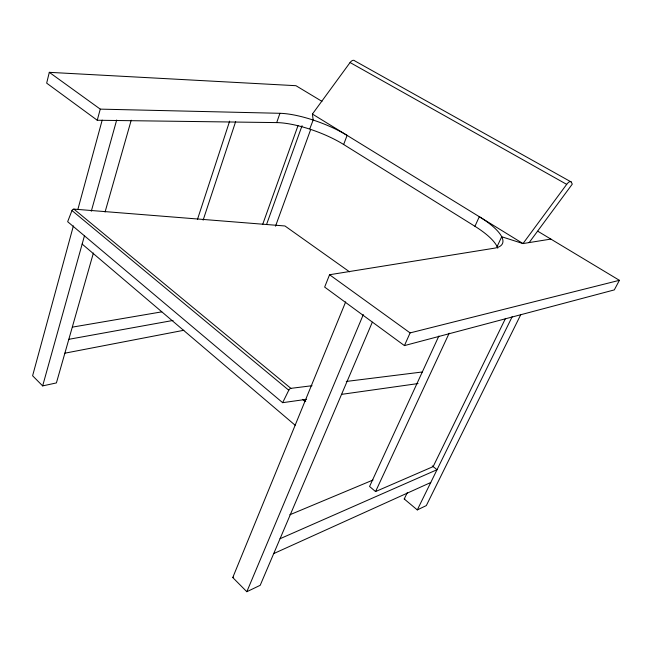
<?xml version="1.0" encoding="UTF-8"?>
<svg xmlns="http://www.w3.org/2000/svg" width="652" height="652" viewBox="0 0 652 652"><rect width="100%" height="100%" fill="white"/><g stroke="black" fill="none" stroke-linecap="round" stroke-linejoin="round"><path stroke-width="0.98" d="M321.974 101.362L295.943 85.697L49.307 72.331L46.667 83.146L97.254 120.253L276.701 122.6A51.891 14.939 20.4 0 1 343.645 144.5L474.941 226.301A57.229 17.873 23.1 0 1 497.778 248.216M97.254 120.253L100.261 109.129L49.307 72.331M73.391 225.894L32.6 375.764L42.657 385.902L56.406 382.92L93.391 253.033M77.922 209.235L102.193 120.098M42.657 385.902L84.548 235.47M91.288 211.248L116.692 120.001M105.07 212.014L131.207 120.212M197.434 219.512L229.643 121.125M203.122 220.156L235.665 121.565M276.701 122.6L279.936 113.301A52.111 14.54 20.4 0 1 347.108 135.396L343.645 144.5M262.74 224.247L298.045 125.526M266.627 224.288L302.063 125.689M275.519 226.179L310.629 129.658M349.553 271.843L284.957 225.975L73.921 209.121A1.736 1.214 -48.5 0 0 71.981 210.539L67.653 221.696L282.65 402.675L306.554 399.301M474.941 226.301L479.301 216.692A57.49 17.408 23 0 1 494.306 248.2L329.562 274.736L324.655 287.084L404.427 345.601L614.298 289.904L619.4 280.319L537.794 231.224M372.308 322.202L260.197 585.309L246.823 591.723L232.764 577.55L345.674 301.868M246.823 591.723L363.319 314.582M404.427 345.601L410.1 332.903L619.4 280.319M438.853 336.057L369.562 486.482L375.552 491.567L433.148 466.604L505.528 318.38M375.552 491.567L449.179 333.188M497.101 246.57L501.706 236.757L523.002 243.571L550.867 239.088M520.679 314.826L426.327 505.577L417.296 509.913L404.232 498.976L407.321 492.57M282.65 402.675L288.779 390.222A2.062 0.97 -50.7 0 1 290.873 388.356L312.039 385.715M417.296 509.913L512.268 316.513M309.814 128.762L313.164 120.041L312.414 114.051L350.075 62.527A4.988 2.828 -61.6 0 1 354.835 60.921L571.176 181.965L572.301 184.1L529.155 242.585M571.176 181.965A5.754 2.143 -58.1 0 0 566.686 184.369L523.002 243.571L312.414 114.051M232.764 577.55L233.62 577.159M404.232 498.976L404.81 498.715M273.71 553.589L430.752 482.504M280.05 538.723L437.036 469.709L432.268 465.895M289.79 514.803L373.025 480.011M64.874 353.188L183.864 330.271M68.827 339.309L173.041 320.442M72.486 327.108L161.794 311.852M305.747 401.192L304.949 401.306L302.601 399.366M341.542 394.362L418.038 383.563M346.261 381.453L422.382 371.974M100.261 109.129L279.936 113.301M350.075 62.527L566.686 184.369M329.562 274.736L410.1 332.903M73.921 209.121L290.873 388.356M71.981 210.539L288.779 390.222M82.152 244.068L295.144 425.234"/></g></svg>
